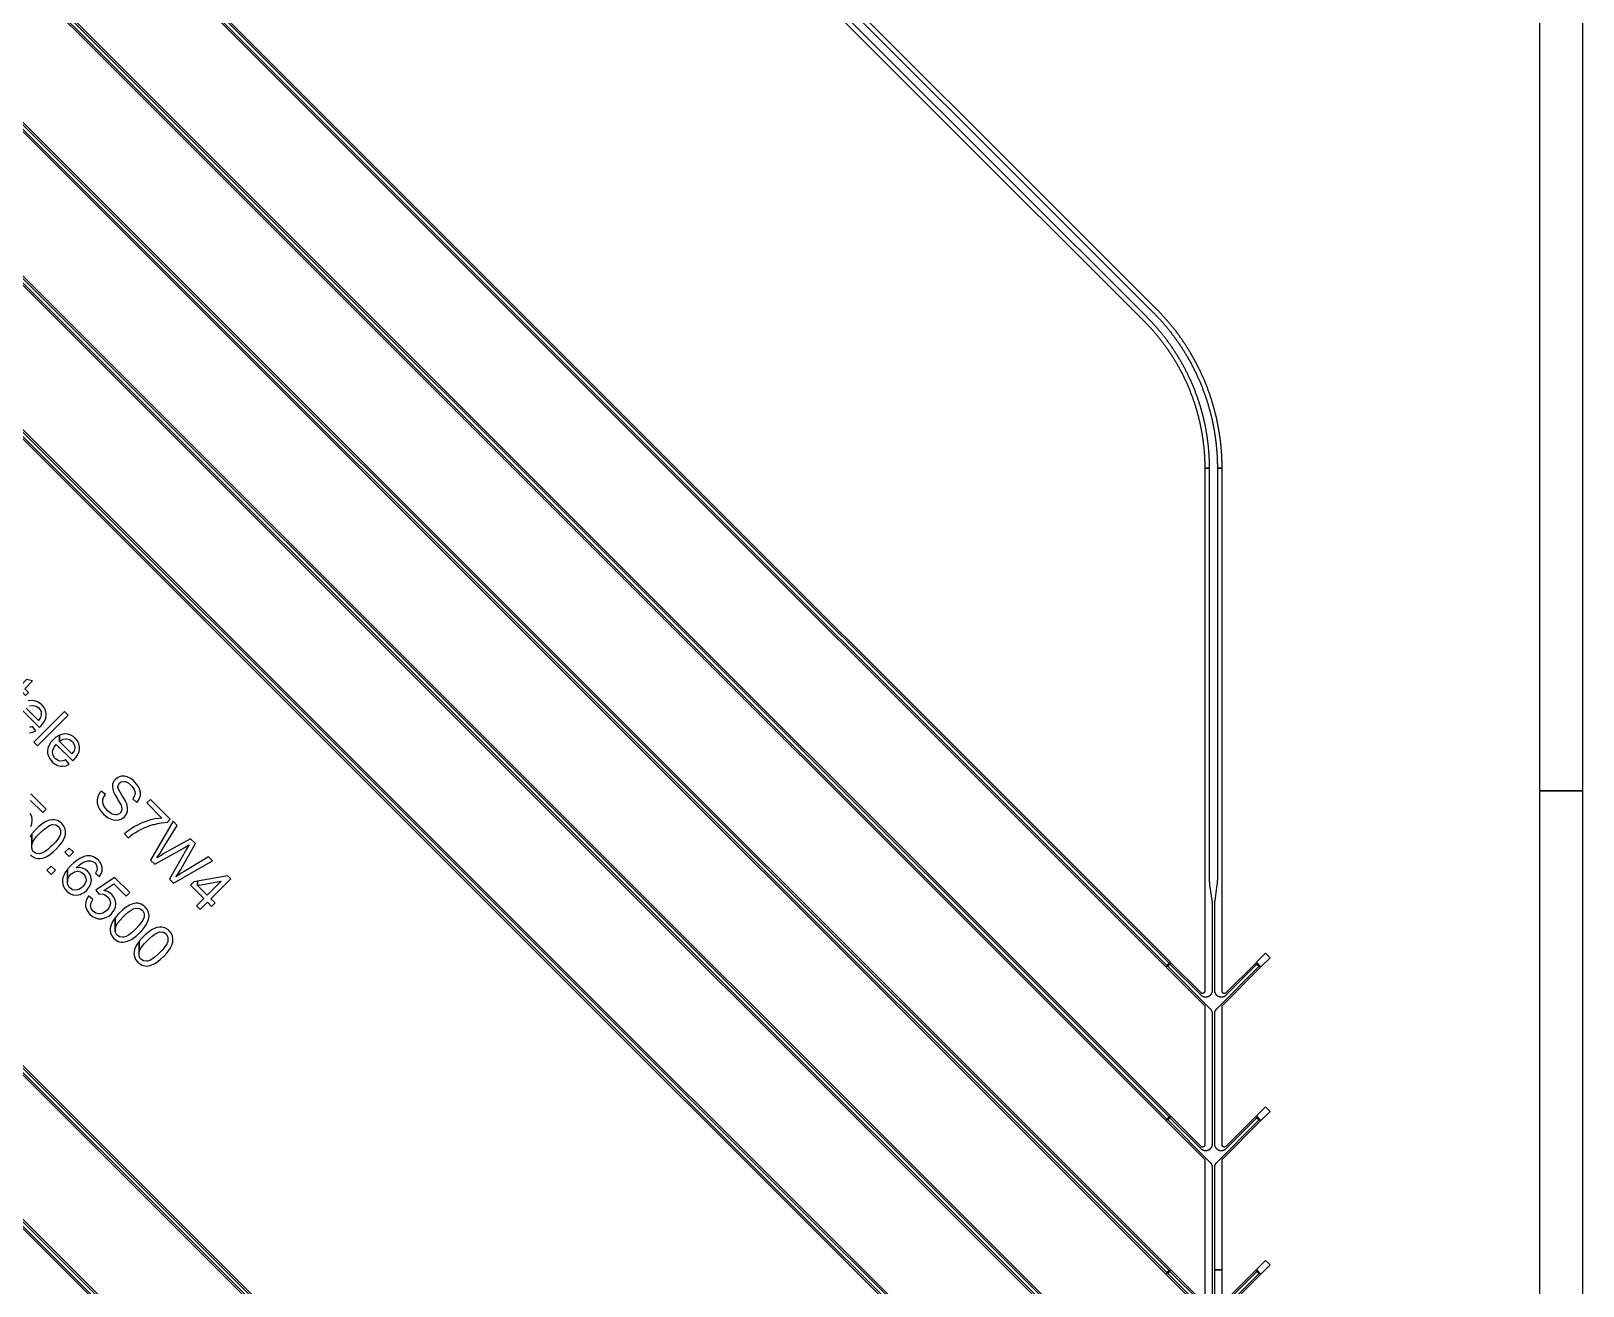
# Model space of a CAD drawing. Extents: x -3500 to 3500, y -3500 to 3500.
# Drawn here: x -70 to 3500, y -1139 to 1749 of the extents above; entities that cross this region are included whole.
import ezdxf

# ---------------------------------------------------------------- set-up
doc = ezdxf.new("R2010")
doc.units = 0

# ---------------------------------------------------------------- blocks, each defined once
blk = doc.blocks.new('DXF_TOP_Kantele_S7W4')
at = {"layer": 'Feedline'}
for points in [[(1532.357, 2039.429), (2489.446, 1082.339), (2490.825, 1080.955), (2492.198, 1079.566), (2493.565, 1078.171), (2494.934, 1076.763), (2496.307, 1075.339), (2497.675, 1073.907), (2499, 1072.511), (2500.315, 1071.111), (2501.649, 1069.683), (2502.976, 1068.249), (2504.296, 1066.81), (2505.612, 1065.366), (2506.921, 1063.915), (2508.231, 1062.452), (2509.521, 1061), (2510.814, 1059.535), (2512.099, 1058.064), (2513.379, 1056.588), (2514.652, 1055.107), (2515.919, 1053.619), (2517.181, 1052.128), (2518.436, 1050.631), (2519.686, 1049.129), (2520.929, 1047.623), (2522.184, 1046.088), (2523.397, 1044.593), (2524.621, 1043.071), (2525.839, 1041.544), (2527.052, 1040.013), (2528.267, 1038.464), (2529.458, 1036.934), (2530.651, 1035.387), (2531.838, 1033.836), (2533.019, 1032.28), (2534.193, 1030.719), (2535.361, 1029.153), (2536.523, 1027.583), (2537.685, 1025.998), (2538.827, 1024.427), (2539.97, 1022.842), (2541.106, 1021.253), (2542.236, 1019.659), (2543.358, 1018.061), (2544.475, 1016.458), (2545.585, 1014.85), (2546.688, 1013.238), (2547.785, 1011.622), (2548.876, 1010.001), (2549.959, 1008.376), (2551.036, 1006.745), (2552.123, 1005.086), (2553.17, 1003.473), (2554.227, 1001.83), (2555.278, 1000.183), (2556.321, 998.532), (2557.385, 996.832), (2558.389, 995.216), (2559.432, 993.519), (2560.429, 991.884), (2561.439, 990.212), (2562.446, 988.528), (2563.438, 986.854), (2564.433, 985.161), (2565.409, 983.482), (2566.385, 981.79), (2567.353, 980.093), (2568.316, 978.393), (2569.271, 976.688), (2570.233, 974.955), (2571.165, 973.258), (2572.094, 971.553), (2573.02, 969.833), (2573.94, 968.109), (2574.853, 966.382), (2575.759, 964.652), (2576.658, 962.918), (2577.551, 961.179), (2578.435, 959.438), (2579.313, 957.692), (2580.183, 955.943), (2581.047, 954.191), (2581.903, 952.436), (2582.752, 950.676), (2583.594, 948.913), (2584.428, 947.147), (2585.256, 945.377), (2586.076, 943.605), (2586.89, 941.829), (2587.709, 940.019), (2588.503, 938.248), (2589.291, 936.468), (2590.071, 934.688), (2590.847, 932.899), (2591.616, 931.103), (2592.379, 929.304), (2593.134, 927.502), (2593.881, 925.698), (2594.621, 923.89), (2595.354, 922.079), (2596.099, 920.217), (2596.798, 918.448), (2597.509, 916.629), (2598.224, 914.774), (2598.917, 912.956), (2599.603, 911.133), (2600.29, 909.286), (2600.954, 907.479), (2601.618, 905.648), (2602.275, 903.812), (2602.926, 901.971), (2603.57, 900.126), (2604.206, 898.279), (2604.847, 896.39), (2605.455, 894.577), (2606.069, 892.723), (2606.676, 890.865), (2607.275, 889.001), (2607.865, 887.144), (2608.448, 885.279), (2609.023, 883.413), (2609.591, 881.543), (2610.152, 879.672), (2610.705, 877.798), (2611.25, 875.922), (2611.791, 874.03), (2612.317, 872.163), (2612.839, 870.281), (2613.354, 868.397), (2613.876, 866.451), (2614.36, 864.622), (2614.851, 862.73), (2615.335, 860.838), (2615.812, 858.943), (2616.28, 857.047), (2616.741, 855.149), (2617.194, 853.248), (2617.639, 851.346), (2618.076, 849.442), (2618.506, 847.537), (2618.928, 845.63), (2619.343, 843.716), (2619.749, 841.809), (2620.147, 839.897), (2620.538, 837.983), (2620.921, 836.068), (2621.296, 834.151), (2621.664, 832.231), (2622.023, 830.311), (2622.379, 828.368), (2622.719, 826.467), (2623.055, 824.542), (2623.387, 822.594), (2623.706, 820.681), (2624.017, 818.761), (2624.326, 816.799), (2624.618, 814.901), (2624.907, 812.969), (2625.189, 811.036), (2625.47, 809.049), (2625.728, 807.166), (2625.986, 805.23), (2626.236, 803.292), (2626.477, 801.353), (2626.711, 799.414), (2626.937, 797.474), (2627.156, 795.532), (2627.366, 793.59), (2627.568, 791.647), (2627.763, 789.703), (2627.949, 787.759), (2628.128, 785.813), (2628.298, 783.867), (2628.461, 781.921), (2628.616, 779.973), (2628.763, 778.024), (2628.902, 776.076), (2629.033, 774.127), (2629.157, 772.16), (2629.271, 770.228), (2629.379, 768.253), (2629.478, 766.326), (2629.57, 764.345), (2629.653, 762.421), (2629.728, 760.471), (2629.796, 758.519), (2629.855, 756.566), (2629.907, 754.613), (2629.951, 752.635), (2629.986, 750.707), (2630.014, 748.754), (2630.034, 746.8), (2630.046, 744.847), (2630.05, 742.893), (2640.95, 742.893), (2640.946, 744.871), (2640.934, 746.848), (2640.914, 748.825), (2640.886, 750.802), (2640.85, 752.78), (2640.807, 754.757), (2640.755, 756.734), (2640.695, 758.709), (2640.627, 760.686), (2640.552, 762.662), (2640.468, 764.638), (2640.377, 766.613), (2640.277, 768.587), (2640.17, 770.562), (2640.054, 772.545), (2639.931, 774.51), (2639.799, 776.483), (2639.66, 778.455), (2639.513, 780.43), (2639.358, 782.398), (2639.195, 784.37), (2639.024, 786.339), (2638.845, 788.308), (2638.658, 790.277), (2638.463, 792.245), (2638.26, 794.212), (2638.05, 796.178), (2637.831, 798.143), (2637.604, 800.107), (2637.37, 802.071), (2637.128, 804.033), (2636.878, 805.995), (2636.619, 807.955), (2636.353, 809.914), (2636.079, 811.873), (2635.799, 813.83), (2635.509, 815.787), (2635.211, 817.741), (2634.906, 819.695), (2634.593, 821.647), (2634.272, 823.598), (2633.943, 825.549), (2633.606, 827.496), (2633.254, 829.483), (2632.894, 831.462), (2632.544, 833.355), (2632.18, 835.277), (2631.804, 837.217), (2631.42, 839.157), (2631.028, 841.096), (2630.629, 843.033), (2630.221, 844.968), (2629.794, 846.954), (2629.377, 848.865), (2628.953, 850.762), (2628.515, 852.691), (2628.065, 854.629), (2627.605, 856.58), (2627.149, 858.484), (2626.683, 860.385), (2626.207, 862.304), (2625.718, 864.234), (2625.23, 866.136), (2624.73, 868.049), (2624.222, 869.96), (2623.704, 871.875), (2623.183, 873.777), (2622.651, 875.681), (2622.113, 877.583), (2621.566, 879.484), (2621.012, 881.382), (2620.441, 883.312), (2619.873, 885.198), (2619.293, 887.1), (2618.72, 888.952), (2618.128, 890.839), (2617.528, 892.724), (2616.921, 894.606), (2616.307, 896.484), (2615.684, 898.361), (2615.054, 900.236), (2614.417, 902.108), (2613.765, 903.997), (2613.119, 905.843), (2612.459, 907.707), (2611.787, 909.58), (2611.116, 911.427), (2610.434, 913.283), (2609.744, 915.136), (2609.046, 916.986), (2608.341, 918.834), (2607.629, 920.679), (2606.909, 922.521), (2606.18, 924.363), (2605.448, 926.195), (2604.706, 928.028), (2603.932, 929.916), (2603.194, 931.699), (2602.435, 933.509), (2601.664, 935.329), (2600.885, 937.147), (2600.099, 938.961), (2599.297, 940.793), (2598.505, 942.581), (2597.697, 944.385), (2596.882, 946.187), (2596.053, 947.999), (2595.23, 949.78), (2594.393, 951.572), (2593.549, 953.36), (2592.698, 955.144), (2591.839, 956.926), (2590.974, 958.704), (2590.101, 960.478), (2589.221, 962.249), (2588.333, 964.016), (2587.439, 965.78), (2586.527, 967.562), (2585.63, 969.296), (2584.715, 971.049), (2583.792, 972.799), (2582.863, 974.543), (2581.903, 976.327), (2580.983, 978.023), (2580.032, 979.757), (2579.074, 981.487), (2578.11, 983.213), (2577.138, 984.935), (2576.161, 986.654), (2575.175, 988.368), (2574.183, 990.079), (2573.179, 991.795), (2572.178, 993.487), (2571.16, 995.195), (2570.132, 996.903), (2569.119, 998.57), (2568.086, 1000.257), (2567.047, 1001.939), (2566, 1003.615), (2564.946, 1005.289), (2563.886, 1006.958), (2562.819, 1008.623), (2561.745, 1010.284), (2560.665, 1011.94), (2559.578, 1013.591), (2558.484, 1015.239), (2557.385, 1016.882), (2556.278, 1018.521), (2555.164, 1020.155), (2554.044, 1021.785), (2552.917, 1023.409), (2551.765, 1025.057), (2550.644, 1026.646), (2549.498, 1028.258), (2548.346, 1029.865), (2547.187, 1031.467), (2546.008, 1033.082), (2544.85, 1034.656), (2543.661, 1036.258), (2542.486, 1037.828), (2541.291, 1039.411), (2540.098, 1040.98), (2538.894, 1042.548), (2537.678, 1044.12), (2536.439, 1045.708), (2535.245, 1047.225), (2534.016, 1048.775), (2532.781, 1050.319), (2531.54, 1051.859), (2530.292, 1053.392), (2529.038, 1054.921), (2527.769, 1056.457), (2526.513, 1057.965), (2525.236, 1059.485), (2523.963, 1060.988), (2522.675, 1062.494), (2521.372, 1064.008), (2520.092, 1065.482), (2518.789, 1066.971), (2517.482, 1068.453), (2516.167, 1069.931), (2514.847, 1071.403), (2513.521, 1072.869), (2512.189, 1074.331), (2510.814, 1075.827), (2509.484, 1077.263), (2508.151, 1078.69), (2506.794, 1080.132), (2505.441, 1081.558), (2504.074, 1082.986), (2502.702, 1084.409), (2501.296, 1085.855), (2499.939, 1087.24), (2498.536, 1088.659), (2497.154, 1090.048), (1540.048, 2047.154)], [(1552.846, 2059.952), (2510.019, 1102.779), (2511.37, 1101.422), (2512.783, 1099.993), (2514.19, 1098.559), (2515.607, 1097.101), (2516.985, 1095.673), (2518.398, 1094.197), (2519.758, 1092.765), (2521.136, 1091.303), (2522.509, 1089.836), (2523.875, 1088.363), (2525.241, 1086.879), (2526.615, 1085.373), (2527.939, 1083.912), (2529.282, 1082.417), (2530.619, 1080.918), (2531.951, 1079.413), (2533.276, 1077.903), (2534.595, 1076.388), (2535.938, 1074.832), (2537.215, 1073.341), (2538.516, 1071.811), (2539.823, 1070.261), (2541.106, 1068.728), (2542.384, 1067.188), (2543.671, 1065.624), (2544.952, 1064.055), (2546.196, 1062.519), (2547.454, 1060.953), (2548.706, 1059.382), (2549.959, 1057.798), (2551.191, 1056.226), (2552.443, 1054.617), (2553.653, 1053.048), (2554.874, 1051.453), (2556.088, 1049.853), (2557.316, 1048.221), (2558.498, 1046.638), (2559.702, 1045.013), (2560.892, 1043.393), (2562.084, 1041.756), (2563.243, 1040.151), (2564.433, 1038.49), (2565.616, 1036.823), (2566.733, 1035.238), (2567.884, 1033.591), (2569.028, 1031.939), (2570.189, 1030.248), (2571.296, 1028.623), (2572.42, 1026.958), (2573.539, 1025.289), (2574.65, 1023.615), (2575.759, 1021.928), (2576.852, 1020.254), (2577.944, 1018.567), (2579.028, 1016.876), (2580.106, 1015.181), (2581.177, 1013.482), (2582.242, 1011.777), (2583.3, 1010.069), (2584.383, 1008.304), (2585.402, 1006.63), (2586.433, 1004.921), (2587.464, 1003.196), (2588.503, 1001.442), (2589.505, 999.734), (2590.515, 997.998), (2591.518, 996.258), (2592.514, 994.513), (2593.505, 992.765), (2594.488, 991.012), (2595.463, 989.256), (2596.432, 987.496), (2597.394, 985.732), (2598.349, 983.965), (2599.314, 982.162), (2600.241, 980.411), (2601.171, 978.639), (2602.098, 976.857), (2603.018, 975.071), (2603.956, 973.233), (2604.847, 971.466), (2605.742, 969.677), (2606.63, 967.885), (2607.512, 966.086), (2608.4, 964.256), (2609.259, 962.468), (2610.146, 960.603), (2610.978, 958.836), (2611.841, 956.983), (2612.668, 955.191), (2613.503, 953.363), (2614.342, 951.504), (2615.15, 949.697), (2615.962, 947.86), (2616.767, 946.02), (2617.59, 944.117), (2618.356, 942.329), (2619.139, 940.479), (2619.93, 938.59), (2620.684, 936.77), (2621.446, 934.911), (2622.208, 933.029), (2622.946, 931.183), (2623.691, 929.303), (2624.427, 927.423), (2625.143, 925.571), (2625.872, 923.664), (2626.57, 921.815), (2627.273, 919.932), (2627.968, 918.047), (2628.672, 916.112), (2629.341, 914.252), (2630.015, 912.357), (2630.673, 910.479), (2631.33, 908.581), (2631.981, 906.68), (2632.623, 904.777), (2633.265, 902.851), (2633.89, 900.953), (2634.507, 899.051), (2635.119, 897.136), (2635.724, 895.222), (2636.322, 893.304), (2636.911, 891.384), (2637.494, 889.46), (2638.068, 887.535), (2638.635, 885.608), (2639.195, 883.678), (2639.746, 881.747), (2640.291, 879.812), (2640.827, 877.876), (2641.356, 875.938), (2641.877, 873.998), (2642.391, 872.056), (2642.897, 870.111), (2643.402, 868.139), (2643.886, 866.217), (2644.369, 864.267), (2644.849, 862.294), (2645.312, 860.361), (2645.771, 858.405), (2646.223, 856.447), (2646.668, 854.488), (2647.104, 852.527), (2647.533, 850.565), (2647.954, 848.599), (2648.367, 846.633), (2648.773, 844.666), (2649.17, 842.697), (2649.56, 840.726), (2649.943, 838.753), (2650.317, 836.779), (2650.684, 834.804), (2651.042, 832.827), (2651.393, 830.849), (2651.737, 828.869), (2652.072, 826.888), (2652.4, 824.906), (2652.719, 822.923), (2653.031, 820.939), (2653.335, 818.952), (2653.632, 816.965), (2653.92, 814.977), (2654.202, 812.988), (2654.474, 810.997), (2654.739, 809.005), (2654.996, 807.013), (2655.245, 805.019), (2655.486, 803.025), (2655.72, 801.03), (2655.945, 799.034), (2656.163, 797.035), (2656.373, 795.038), (2656.574, 793.039), (2656.768, 791.039), (2656.954, 789.039), (2657.133, 787.037), (2657.303, 785.035), (2657.465, 783.033), (2657.62, 781.03), (2657.766, 779.027), (2657.905, 777.022), (2658.035, 775.017), (2658.158, 773.012), (2658.273, 771.006), (2658.38, 769), (2658.479, 766.993), (2658.57, 764.986), (2658.654, 762.979), (2658.729, 760.971), (2658.796, 758.964), (2658.856, 756.955), (2658.907, 754.946), (2658.951, 752.938), (2658.987, 750.929), (2659.014, 748.921), (2659.034, 746.911), (2659.046, 744.902), (2659.05, 742.893), (2669.95, 742.893), (2669.946, 744.925), (2669.934, 746.957), (2669.914, 748.988), (2669.886, 751.019), (2669.851, 753.051), (2669.806, 755.121), (2669.754, 757.148), (2669.696, 759.145), (2669.628, 761.174), (2669.553, 763.205), (2669.47, 765.235), (2669.378, 767.265), (2669.279, 769.294), (2669.172, 771.322), (2669.057, 773.351), (2668.934, 775.379), (2668.803, 777.407), (2668.664, 779.434), (2668.518, 781.459), (2668.363, 783.485), (2668.2, 785.511), (2668.03, 787.535), (2667.851, 789.559), (2667.665, 791.582), (2667.471, 793.604), (2667.269, 795.626), (2667.059, 797.647), (2666.841, 799.667), (2666.615, 801.686), (2666.381, 803.704), (2666.14, 805.721), (2665.89, 807.738), (2665.633, 809.753), (2665.368, 811.767), (2665.095, 813.78), (2664.814, 815.793), (2664.526, 817.804), (2664.229, 819.814), (2663.925, 821.823), (2663.612, 823.83), (2663.292, 825.836), (2662.964, 827.841), (2662.628, 829.845), (2662.283, 831.857), (2661.93, 833.864), (2661.568, 835.88), (2661.199, 837.882), (2660.832, 839.843), (2660.449, 841.839), (2660.058, 843.832), (2659.66, 845.824), (2659.254, 847.815), (2658.84, 849.805), (2658.412, 851.821), (2657.989, 853.777), (2657.552, 855.761), (2657.107, 857.744), (2656.654, 859.725), (2656.193, 861.704), (2655.72, 863.704), (2655.245, 865.675), (2654.766, 867.629), (2654.266, 869.637), (2653.777, 871.57), (2653.264, 873.558), (2652.755, 875.502), (2652.233, 877.466), (2651.704, 879.428), (2651.166, 881.387), (2650.621, 883.345), (2650.069, 885.299), (2649.508, 887.252), (2648.94, 889.203), (2648.365, 891.152), (2647.782, 893.098), (2647.183, 895.067), (2646.592, 896.983), (2645.984, 898.932), (2645.373, 900.859), (2644.747, 902.809), (2644.123, 904.726), (2643.488, 906.655), (2642.844, 908.582), (2642.193, 910.507), (2641.534, 912.429), (2640.868, 914.348), (2640.194, 916.264), (2639.513, 918.179), (2638.824, 920.09), (2638.128, 921.999), (2637.425, 923.905), (2636.713, 925.808), (2635.995, 927.708), (2635.269, 929.606), (2634.536, 931.501), (2633.792, 933.4), (2633.048, 935.282), (2632.292, 937.167), (2631.527, 939.053), (2630.759, 940.931), (2629.982, 942.808), (2629.197, 944.682), (2628.405, 946.553), (2627.605, 948.42), (2626.798, 950.285), (2625.976, 952.164), (2625.163, 954.005), (2624.309, 955.915), (2623.478, 957.757), (2622.651, 959.57), (2621.806, 961.405), (2620.948, 963.247), (2620.081, 965.092), (2619.212, 966.921), (2618.317, 968.785), (2617.447, 970.581), (2616.553, 972.406), (2615.653, 974.227), (2614.745, 976.045), (2613.819, 977.883), (2612.909, 979.669), (2611.981, 981.476), (2611.045, 983.28), (2610.089, 985.104), (2609.152, 986.876), (2608.195, 988.667), (2607.215, 990.486), (2606.261, 992.241), (2605.283, 994.022), (2604.298, 995.799), (2603.306, 997.573), (2602.307, 999.341), (2601.303, 1001.107), (2600.241, 1002.952), (2599.271, 1004.626), (2598.245, 1006.38), (2597.212, 1008.129), (2596.172, 1009.874), (2595.125, 1011.615), (2594.071, 1013.353), (2593.011, 1015.086), (2591.929, 1016.84), (2590.844, 1018.582), (2589.787, 1020.266), (2588.703, 1021.976), (2587.609, 1023.689), (2586.509, 1025.397), (2585.387, 1027.123), (2584.266, 1028.832), (2583.155, 1030.511), (2582.04, 1032.184), (2580.907, 1033.87), (2579.767, 1035.552), (2578.62, 1037.229), (2577.466, 1038.902), (2576.306, 1040.569), (2575.14, 1042.233), (2573.967, 1043.892), (2572.787, 1045.546), (2571.569, 1047.24), (2570.401, 1048.852), (2569.211, 1050.482), (2568.006, 1052.117), (2566.794, 1053.748), (2565.576, 1055.374), (2564.332, 1057.022), (2563.121, 1058.613), (2561.884, 1060.225), (2560.641, 1061.831), (2559.393, 1063.433), (2558.137, 1065.03), (2556.875, 1066.623), (2555.607, 1068.21), (2554.333, 1069.793), (2553.052, 1071.369), (2551.765, 1072.942), (2550.472, 1074.51), (2549.174, 1076.072), (2547.869, 1077.629), (2546.558, 1079.182), (2545.241, 1080.729), (2543.918, 1082.27), (2542.589, 1083.806), (2541.253, 1085.338), (2539.912, 1086.864), (2538.566, 1088.385), (2537.213, 1089.901), (2535.833, 1091.435), (2534.489, 1092.916), (2533.118, 1094.416), (2531.742, 1095.91), (2530.359, 1097.399), (2528.954, 1098.901), (2527.578, 1100.361), (2526.178, 1101.834), (2524.773, 1103.3), (2523.358, 1104.765), (2521.944, 1106.218), (2520.522, 1107.669), (2519.093, 1109.114), (2517.661, 1110.554), (1560.554, 2067.661)], [(2621.429, -1171.787), (2552.066, -1102.423), (2541.53, -1112.959), (2628.572, -1200)], [(2643.278, -1209.192), (2544.924, -1110.838), (2549.944, -1105.817), (2620.721, -1176.594)], [(2647.95, -1165.316), (2647.95, -866.917), (2647.946, -866.569), (2647.935, -866.22), (2647.916, -865.868), (2647.889, -865.527), (2647.855, -865.18), (2647.813, -864.836), (2647.765, -864.491), (2647.708, -864.148), (2647.644, -863.806), (2647.572, -863.465), (2647.492, -863.126), (2647.406, -862.787), (2647.312, -862.452), (2647.21, -862.118), (2647.104, -861.79), (2646.984, -861.453), (2646.865, -861.136), (2646.736, -860.813), (2646.599, -860.493), (2646.456, -860.176), (2646.305, -859.862), (2646.148, -859.552), (2645.984, -859.245), (2645.813, -858.942), (2645.636, -858.643), (2645.452, -858.347), (2645.262, -858.056), (2645.065, -857.769), (2644.863, -857.486), (2644.654, -857.207), (2644.439, -856.933), (2644.219, -856.664), (2643.991, -856.4), (2643.759, -856.142), (2643.522, -855.888), (2643.278, -855.638), (2544.924, -757.284), (2549.944, -752.263), (2620.721, -823.04), (2620.976, -823.289), (2621.234, -823.531), (2621.498, -823.767), (2621.768, -823.998), (2622.043, -824.222), (2622.326, -824.444), (2622.606, -824.653), (2622.899, -824.861), (2623.188, -825.057), (2623.486, -825.25), (2623.788, -825.436), (2624.099, -825.617), (2624.403, -825.787), (2624.717, -825.953), (2625.034, -826.111), (2625.355, -826.263), (2625.684, -826.408), (2626.006, -826.544), (2626.336, -826.673), (2626.669, -826.795), (2627.005, -826.91), (2627.342, -827.017), (2627.682, -827.117), (2628.025, -827.21), (2628.375, -827.295), (2628.714, -827.371), (2629.062, -827.44), (2629.411, -827.502), (2629.762, -827.554), (2630.114, -827.6), (2630.466, -827.638), (2630.82, -827.669), (2631.174, -827.691), (2631.529, -827.706), (2631.881, -827.712), (2632.236, -827.711), (2632.595, -827.702), (2632.945, -827.685), (2633.299, -827.66), (2633.652, -827.627), (2634.004, -827.586), (2634.355, -827.538), (2634.705, -827.482), (2635.053, -827.418), (2635.401, -827.346), (2635.746, -827.266), (2636.09, -827.18), (2636.432, -827.085), (2636.771, -826.982), (2637.108, -826.873), (2637.443, -826.755), (2637.775, -826.63), (2638.104, -826.499), (2638.43, -826.359), (2638.753, -826.213), (2639.072, -826.059), (2639.388, -825.899), (2639.701, -825.73), (2640.009, -825.556), (2640.314, -825.374), (2640.614, -825.187), (2640.915, -824.988), (2641.202, -824.79), (2641.494, -824.579), (2641.772, -824.368), (2642.049, -824.148), (2642.323, -823.922), (2642.591, -823.69), (2642.853, -823.451), (2643.11, -823.207), (2643.361, -822.957), (2643.608, -822.702), (2643.848, -822.442), (2644.082, -822.175), (2644.31, -821.904), (2644.533, -821.628), (2644.749, -821.347), (2644.959, -821.061), (2645.163, -820.771), (2645.359, -820.476), (2645.55, -820.177), (2645.734, -819.874), (2645.91, -819.567), (2646.081, -819.256), (2646.243, -818.94), (2646.4, -818.622), (2646.548, -818.301), (2646.69, -817.976), (2646.825, -817.648), (2646.952, -817.317), (2647.072, -816.983), (2647.183, -816.647), (2647.289, -816.308), (2647.386, -815.967), (2647.475, -815.624), (2647.557, -815.279), (2647.632, -814.932), (2647.699, -814.584), (2647.758, -814.234), (2647.808, -813.883), (2647.851, -813.531), (2647.887, -813.179), (2647.914, -812.826), (2647.934, -812.472), (2647.946, -812.117), (2647.95, -811.763), (2647.95, -513.364), (2647.946, -513.016), (2647.935, -512.667), (2647.916, -512.314), (2647.889, -511.973), (2647.855, -511.627), (2647.813, -511.282), (2647.765, -510.938), (2647.708, -510.594), (2647.644, -510.252), (2647.572, -509.912), (2647.492, -509.573), (2647.406, -509.233), (2647.312, -508.898), (2647.21, -508.564), (2647.101, -508.231), (2646.984, -507.899), (2646.865, -507.583), (2646.736, -507.26), (2646.599, -506.94), (2646.456, -506.623), (2646.305, -506.309), (2646.148, -505.999), (2645.984, -505.692), (2645.813, -505.389), (2645.636, -505.089), (2645.452, -504.794), (2645.262, -504.502), (2645.065, -504.215), (2644.863, -503.933), (2644.654, -503.653), (2644.439, -503.38), (2644.219, -503.111), (2643.991, -502.847), (2643.759, -502.588), (2643.522, -502.334), (2643.278, -502.085), (2544.924, -403.731), (2549.944, -398.71), (2620.721, -469.487), (2620.976, -469.736), (2621.234, -469.978), (2621.498, -470.214), (2621.768, -470.445), (2622.043, -470.669), (2622.326, -470.891), (2622.606, -471.1), (2622.899, -471.308), (2623.188, -471.504), (2623.486, -471.697), (2623.788, -471.882), (2624.099, -472.064), (2624.403, -472.234), (2624.717, -472.4), (2625.034, -472.558), (2625.355, -472.709), (2625.684, -472.855), (2626.006, -472.99), (2626.336, -473.119), (2626.669, -473.242), (2627.005, -473.357), (2627.342, -473.464), (2627.682, -473.564), (2628.025, -473.656), (2628.368, -473.74), (2628.714, -473.817), (2629.062, -473.887), (2629.411, -473.948), (2629.762, -474.001), (2630.114, -474.047), (2630.466, -474.085), (2630.82, -474.115), (2631.174, -474.138), (2631.529, -474.152), (2631.881, -474.159), (2632.229, -474.158), (2632.236, -474.158), (2632.595, -474.148), (2632.945, -474.131), (2633.306, -474.106), (2633.652, -474.073), (2634.004, -474.033), (2634.355, -473.985), (2634.705, -473.929), (2635.053, -473.864), (2635.401, -473.792), (2635.746, -473.713), (2636.09, -473.626), (2636.432, -473.531), (2636.771, -473.429), (2637.108, -473.319), (2637.443, -473.202), (2637.775, -473.077), (2638.104, -472.945), (2638.43, -472.806), (2638.753, -472.66), (2639.072, -472.505), (2639.388, -472.345), (2639.701, -472.177), (2640.009, -472.003), (2640.314, -471.821), (2640.614, -471.633), (2640.915, -471.435), (2641.202, -471.237), (2641.494, -471.025), (2641.772, -470.815), (2642.049, -470.595), (2642.323, -470.369), (2642.591, -470.136), (2642.853, -469.897), (2643.11, -469.653), (2643.361, -469.404), (2643.608, -469.149), (2643.848, -468.888), (2644.082, -468.621), (2644.31, -468.35), (2644.533, -468.074), (2644.749, -467.794), (2644.959, -467.508), (2645.163, -467.218), (2645.359, -466.923), (2645.55, -466.624), (2645.734, -466.321), (2645.91, -466.014), (2646.081, -465.702), (2646.243, -465.387), (2646.4, -465.068), (2646.548, -464.748), (2646.69, -464.423), (2646.825, -464.094), (2646.952, -463.763), (2647.072, -463.43), (2647.183, -463.093), (2647.289, -462.755), (2647.386, -462.414), (2647.475, -462.071), (2647.557, -461.726), (2647.632, -461.379), (2647.699, -461.031), (2647.758, -460.681), (2647.808, -460.33), (2647.851, -459.978), (2647.887, -459.626), (2647.914, -459.272), (2647.934, -458.918), (2647.946, -458.564), (2647.95, -458.209), (2647.95, -265.976), (2647.946, -265.106), (2647.935, -264.238), (2647.916, -263.357), (2647.89, -262.501), (2647.855, -261.617), (2647.813, -260.753), (2647.765, -259.889), (2647.708, -259.025), (2647.644, -258.162), (2647.572, -257.297), (2647.492, -256.424), (2647.406, -255.567), (2647.312, -254.704), (2647.21, -253.841), (2647.101, -252.978), (2646.984, -252.118), (2641.916, -215.915), (2641.799, -215.053), (2641.69, -214.191), (2641.588, -213.327), (2641.494, -212.462), (2641.407, -211.597), (2641.328, -210.73), (2641.256, -209.864), (2641.192, -208.996), (2641.135, -208.128), (2641.086, -207.26), (2641.044, -206.391), (2641.01, -205.522), (2640.984, -204.652), (2640.965, -203.783), (2640.954, -202.913), (2640.95, -202.044), (2640.95, 742.893), (2630.05, 742.893), (2630.05, -461.11), (2630.046, -461.31), (2630.034, -461.512), (2630.014, -461.712), (2629.985, -461.914), (2629.95, -462.111), (2629.906, -462.307), (2629.854, -462.502), (2629.794, -462.695), (2629.727, -462.887), (2629.652, -463.075), (2629.568, -463.261), (2629.481, -463.437), (2629.384, -463.615), (2629.281, -463.788), (2629.17, -463.956), (2629.054, -464.121), (2628.927, -464.283), (2628.801, -464.434), (2628.664, -464.583), (2628.523, -464.727), (2628.375, -464.864), (2628.223, -464.997), (2628.065, -465.122), (2627.903, -465.241), (2627.735, -465.354), (2627.562, -465.461), (2627.388, -465.558), (2627.209, -465.65), (2627.025, -465.735), (2626.839, -465.812), (2626.649, -465.881), (2626.457, -465.944), (2626.264, -465.998), (2626.068, -466.045), (2625.87, -466.083), (2625.669, -466.115), (2625.47, -466.137), (2625.266, -466.152), (2625.067, -466.158), (2624.866, -466.157), (2624.664, -466.148), (2624.464, -466.13), (2624.26, -466.104), (2624.06, -466.07), (2623.867, -466.03), (2623.671, -465.981), (2623.478, -465.924), (2623.287, -465.859), (2623.098, -465.787), (2622.913, -465.708), (2622.731, -465.621), (2622.552, -465.526), (2622.375, -465.422), (2622.208, -465.317), (2622.042, -465.202), (2621.881, -465.081), (2621.726, -464.953), (2621.574, -464.82), (2621.429, -464.68), (2552.066, -395.317), (2541.53, -405.852), (2628.572, -492.894), (2628.71, -493.037), (2628.84, -493.185), (2628.966, -493.338), (2629.086, -493.496), (2629.199, -493.658), (2629.306, -493.826), (2629.406, -493.997), (2629.5, -494.171), (2629.586, -494.35), (2629.665, -494.532), (2629.738, -494.717), (2629.803, -494.904), (2629.86, -495.093), (2629.911, -495.285), (2629.953, -495.479), (2629.987, -495.674), (2630.015, -495.87), (2630.035, -496.068), (2630.046, -496.267), (2630.05, -496.463), (2630.05, -814.662), (2630.046, -814.864), (2630.034, -815.065), (2630.014, -815.266), (2629.985, -815.467), (2629.95, -815.664), (2629.906, -815.861), (2629.854, -816.056), (2629.794, -816.249), (2629.727, -816.441), (2629.652, -816.628), (2629.568, -816.815), (2629.481, -816.991), (2629.384, -817.168), (2629.281, -817.341), (2629.17, -817.509), (2629.054, -817.674), (2628.93, -817.833), (2628.801, -817.988), (2628.664, -818.136), (2628.523, -818.28), (2628.375, -818.418), (2628.223, -818.55), (2628.065, -818.676), (2627.903, -818.795), (2627.735, -818.907), (2627.562, -819.014), (2627.388, -819.112), (2627.209, -819.204), (2627.025, -819.288), (2626.839, -819.366), (2626.649, -819.435), (2626.457, -819.497), (2626.264, -819.551), (2626.068, -819.598), (2625.87, -819.636), (2625.669, -819.668), (2625.47, -819.69), (2625.266, -819.705), (2625.067, -819.712), (2624.866, -819.71), (2624.664, -819.701), (2624.464, -819.684), (2624.26, -819.658), (2624.06, -819.624), (2623.867, -819.584), (2623.671, -819.534), (2623.478, -819.478), (2623.287, -819.413), (2623.098, -819.34), (2622.913, -819.261), (2622.731, -819.174), (2622.552, -819.079), (2622.379, -818.979), (2622.208, -818.871), (2622.042, -818.755), (2621.881, -818.634), (2621.726, -818.507), (2621.574, -818.373), (2621.429, -818.234), (2552.066, -748.87), (2541.53, -759.406), (2628.572, -846.447), (2628.71, -846.59), (2628.84, -846.738), (2628.966, -846.891), (2629.086, -847.05), (2629.199, -847.212), (2629.306, -847.379), (2629.406, -847.55), (2629.5, -847.725), (2629.586, -847.903), (2629.665, -848.085), (2629.738, -848.27), (2629.803, -848.457), (2629.86, -848.646), (2629.911, -848.838), (2629.953, -849.032), (2629.987, -849.227), (2630.015, -849.424), (2630.035, -849.621), (2630.046, -849.82), (2630.05, -850.016), (2630.05, -1168.217)], [(-73.77, 133.511), (-66.334, 134.884), (-59.065, 138.064), (-66.909, 148.068), (-73.184, 145.901)], [(-89.006, 184.062), (-50.85, 145.906), (-48.481, 148.162), (-43.099, 154.23), (-38.979, 160.869), (-36.348, 167.504), (-35.318, 174.255), (-35.432, 178.028), (-36.92, 185.235), (-40.123, 191.87), (-45.043, 198.049), (-48.704, 201.252), (-55.111, 205.257), (-61.975, 207.545), (-69.415, 208.117), (-69.523, 208.117), (-76.389, 207.087)], [(-73.325, 195.726), (-66.094, 196.874), (-65.626, 196.874), (-58.393, 195.267), (-52.077, 190.904), (-50.465, 189.06), (-47.021, 182.515), (-46.331, 175.049), (-48.055, 169.189), (-52.785, 162.036), (-52.799, 162.035), (-81.4, 190.636)], [(-70.833, -82.154), (-68.201, -75.405), (-67.286, -68.081), (-67.286, -66.255), (-68.544, -58.818), (-71.633, -52.069)], [(-71.354, -21.845), (-43.174, -50.024), (-34.995, -41.845), (-70.106, -6.735)], [(-71.324, -147.109), (-67.893, -150.198), (-61.373, -154.086), (-54.281, -155.802), (-49.938, -155.917), (-42.615, -154.658), (-34.945, -151.568), (-31.054, -149.507), (-25.1, -145.385), (-18.915, -140.345), (-12.386, -134.161), (-11.929, -133.703), (-5.742, -127.172), (-0.819, -121.219), (2.844, -115.839), (3.186, -115.154), (6.736, -107.939), (8.911, -100.958), (9.597, -94.782), (8.454, -87.234), (5.709, -81.287), (0.674, -74.993), (-2.643, -72.02), (-9.163, -68.131), (-16.14, -66.415), (-20.598, -66.301), (-27.922, -67.559), (-35.591, -70.535), (-39.596, -72.71), (-45.55, -76.832), (-51.735, -81.873), (-58.379, -88.058), (-62.158, -92.065), (-68.113, -98.937), (-68.546, -99.55), (-68.546, -124.223), (-68.2, -122.494), (-65.905, -117.215), (-62.12, -111.252), (-56.618, -104.487), (-49.512, -96.923), (-45.614, -93.14), (-38.507, -86.951), (-32.087, -82.365), (-26.351, -79.152), (-21.185, -77.545), (-20.144, -77.43), (-12.679, -78.004), (-6.475, -82.025), (-5.091, -83.64), (-2.104, -90.072), (-1.99, -97.995), (-2.451, -99.724), (-4.631, -104.887), (-8.53, -110.966), (-14.033, -117.73), (-21.14, -125.295), (-24.12, -128.046), (-31.34, -134.578), (-37.761, -139.509), (-43.498, -142.721), (-48.433, -144.329), (-50.735, -144.673), (-58.315, -143.869), (-64.288, -140.079), (-65.673, -138.579), (-68.546, -132.145), (-68.546, -99.55), (-72.808, -105.579)], [(2671.428, -1200), (2758.47, -1112.959), (2747.934, -1102.423), (2678.57, -1171.788)], [(2669.95, -1168.217), (2669.95, -1102.423), (2652.05, -1102.423), (2652.05, -1165.316)], [(2679.279, -1176.594), (2750.056, -1105.817), (2755.076, -1110.838), (2656.722, -1209.192)]]:
    blk.add_lwpolyline(points, dxfattribs=at)
for points in [[(-1879.301, 2600.766), (2540.752, -1819.288), (2551.288, -1808.752), (-1868.766, 2611.301), (-1871.523, 2608.544), (2547.894, -1810.873), (2542.873, -1815.894), (-1876.544, 2603.523)], [(-1525.748, 2600.766), (2540.752, -1465.734), (2551.288, -1455.199), (-1515.212, 2611.301), (-1517.97, 2608.544), (2547.894, -1457.32), (2542.873, -1462.341), (-1522.991, 2603.523)], [(-1172.195, 2600.766), (2540.752, -1112.181), (2551.288, -1101.645), (-1161.659, 2611.301), (-1164.417, 2608.544), (2547.894, -1103.767), (2542.873, -1108.787), (-1169.437, 2603.523)], [(-818.641, 2600.766), (2540.752, -758.627), (2551.288, -748.092), (-808.106, 2611.301), (-810.863, 2608.544), (2547.894, -750.213), (2542.873, -755.234), (-815.884, 2603.523)], [(-465.088, 2600.766), (2540.752, -405.074), (2551.288, -394.538), (-454.552, 2611.301), (-457.31, 2608.544), (2547.894, -396.66), (2542.873, -401.681), (-462.33, 2603.523)], [(-2788.078, 2045.543), (1808.752, -2551.288), (1819.288, -2540.752), (-2777.543, 2056.078), (-2780.3, 2053.321), (1815.894, -2542.873), (1810.873, -2547.894), (-2785.321, 2048.3)], [(-2788.078, 1691.989), (1455.199, -2551.288), (1465.734, -2540.752), (-2777.543, 1702.525), (-2780.3, 1699.767), (1462.341, -2542.873), (1457.32, -2547.894), (-2785.321, 1694.747)], [(2652.05, -1102.423), (2669.95, -1102.423), (2669.95, -850.016), (2669.954, -849.819), (2669.965, -849.621), (2669.985, -849.424), (2670.013, -849.227), (2670.047, -849.032), (2670.089, -848.838), (2670.14, -848.646), (2670.197, -848.457), (2670.262, -848.27), (2670.335, -848.085), (2670.414, -847.903), (2670.501, -847.725), (2670.594, -847.55), (2670.694, -847.379), (2670.801, -847.212), (2670.915, -847.05), (2671.034, -846.891), (2671.16, -846.737), (2671.291, -846.589), (2671.428, -846.447), (2758.47, -759.406), (2747.934, -748.87), (2678.57, -818.235), (2678.426, -818.373), (2678.274, -818.507), (2678.119, -818.634), (2677.957, -818.756), (2677.792, -818.871), (2677.621, -818.979), (2677.447, -819.08), (2677.268, -819.174), (2677.087, -819.261), (2676.902, -819.34), (2676.713, -819.413), (2676.522, -819.478), (2676.329, -819.534), (2676.133, -819.584), (2675.935, -819.625), (2675.737, -819.658), (2675.536, -819.684), (2675.333, -819.701), (2675.133, -819.71), (2674.932, -819.712), (2674.731, -819.705), (2674.53, -819.69), (2674.329, -819.668), (2674.13, -819.636), (2673.932, -819.598), (2673.736, -819.551), (2673.542, -819.497), (2673.351, -819.435), (2673.161, -819.366), (2672.975, -819.288), (2672.791, -819.204), (2672.612, -819.112), (2672.437, -819.013), (2672.265, -818.907), (2672.097, -818.795), (2671.935, -818.676), (2671.777, -818.549), (2671.625, -818.418), (2671.477, -818.28), (2671.336, -818.136), (2671.198, -817.986), (2671.07, -817.833), (2670.946, -817.674), (2670.83, -817.509), (2670.719, -817.341), (2670.616, -817.168), (2670.519, -816.991), (2670.43, -816.81), (2670.347, -816.626), (2670.272, -816.439), (2670.206, -816.249), (2670.146, -816.056), (2670.094, -815.861), (2670.05, -815.664), (2670.015, -815.465), (2669.986, -815.266), (2669.966, -815.065), (2669.954, -814.864), (2669.95, -814.662), (2669.95, -496.463), (2669.954, -496.266), (2669.965, -496.068), (2669.985, -495.87), (2670.013, -495.674), (2670.047, -495.479), (2670.089, -495.285), (2670.14, -495.093), (2670.197, -494.904), (2670.262, -494.717), (2670.335, -494.532), (2670.414, -494.35), (2670.501, -494.171), (2670.594, -493.997), (2670.694, -493.826), (2670.801, -493.658), (2670.915, -493.496), (2671.034, -493.338), (2671.16, -493.184), (2671.291, -493.036), (2671.428, -492.894), (2758.47, -405.852), (2747.934, -395.317), (2678.57, -464.681), (2678.426, -464.82), (2678.274, -464.953), (2678.119, -465.081), (2677.957, -465.203), (2677.792, -465.317), (2677.621, -465.425), (2677.447, -465.527), (2677.268, -465.621), (2677.087, -465.708), (2676.902, -465.787), (2676.713, -465.859), (2676.522, -465.924), (2676.329, -465.981), (2676.133, -466.03), (2675.935, -466.071), (2675.737, -466.104), (2675.536, -466.13), (2675.333, -466.148), (2675.133, -466.157), (2674.932, -466.158), (2674.731, -466.152), (2674.53, -466.137), (2674.329, -466.115), (2674.13, -466.083), (2673.932, -466.045), (2673.736, -465.998), (2673.542, -465.944), (2673.351, -465.881), (2673.161, -465.812), (2672.975, -465.735), (2672.791, -465.65), (2672.612, -465.558), (2672.437, -465.46), (2672.265, -465.354), (2672.097, -465.241), (2671.935, -465.122), (2671.777, -464.996), (2671.625, -464.864), (2671.477, -464.727), (2671.336, -464.583), (2671.198, -464.432), (2671.07, -464.279), (2670.946, -464.121), (2670.83, -463.956), (2670.719, -463.788), (2670.616, -463.615), (2670.519, -463.437), (2670.43, -463.256), (2670.347, -463.073), (2670.272, -462.885), (2670.206, -462.695), (2670.146, -462.502), (2670.094, -462.307), (2670.05, -462.111), (2670.015, -461.912), (2669.986, -461.712), (2669.966, -461.512), (2669.954, -461.31), (2669.95, -461.11), (2669.95, 742.893), (2659.05, 742.893), (2659.05, -202.044), (2659.046, -202.913), (2659.035, -203.783), (2659.016, -204.652), (2658.99, -205.522), (2658.956, -206.391), (2658.914, -207.26), (2658.865, -208.128), (2658.808, -208.996), (2658.744, -209.864), (2658.672, -210.73), (2658.593, -211.597), (2658.506, -212.462), (2658.412, -213.327), (2658.31, -214.191), (2658.201, -215.054), (2658.084, -215.915), (2653.008, -252.171), (2652.899, -252.979), (2652.788, -253.857), (2652.686, -254.719), (2652.592, -255.581), (2652.506, -256.445), (2652.427, -257.309), (2652.355, -258.175), (2652.291, -259.04), (2652.234, -259.906), (2652.186, -260.772), (2652.144, -261.632), (2652.11, -262.501), (2652.084, -263.373), (2652.065, -264.241), (2652.054, -265.108), (2652.05, -265.976), (2652.05, -458.209), (2652.054, -458.564), (2652.066, -458.918), (2652.086, -459.272), (2652.113, -459.626), (2652.149, -459.978), (2652.192, -460.33), (2652.242, -460.681), (2652.301, -461.031), (2652.368, -461.379), (2652.443, -461.726), (2652.525, -462.071), (2652.614, -462.414), (2652.711, -462.755), (2652.817, -463.093), (2652.928, -463.43), (2653.048, -463.763), (2653.175, -464.094), (2653.31, -464.423), (2653.452, -464.748), (2653.6, -465.068), (2653.757, -465.388), (2653.92, -465.704), (2654.09, -466.014), (2654.266, -466.321), (2654.45, -466.624), (2654.641, -466.923), (2654.837, -467.218), (2655.041, -467.508), (2655.251, -467.794), (2655.472, -468.079), (2655.69, -468.35), (2655.918, -468.621), (2656.152, -468.888), (2656.392, -469.149), (2656.639, -469.404), (2656.89, -469.653), (2657.147, -469.897), (2657.409, -470.136), (2657.677, -470.369), (2657.951, -470.595), (2658.228, -470.815), (2658.511, -471.029), (2658.798, -471.237), (2659.09, -471.439), (2659.386, -471.633), (2659.686, -471.821), (2659.995, -472.005), (2660.299, -472.177), (2660.612, -472.345), (2660.928, -472.505), (2661.247, -472.66), (2661.574, -472.808), (2661.896, -472.945), (2662.225, -473.077), (2662.557, -473.202), (2662.892, -473.319), (2663.229, -473.429), (2663.57, -473.531), (2663.91, -473.626), (2664.254, -473.713), (2664.599, -473.792), (2664.947, -473.864), (2665.296, -473.929), (2665.645, -473.985), (2665.996, -474.033), (2666.348, -474.073), (2666.701, -474.106), (2667.059, -474.131), (2667.409, -474.148), (2667.764, -474.158), (2668.119, -474.159), (2668.473, -474.152), (2668.826, -474.138), (2669.18, -474.115), (2669.534, -474.085), (2669.901, -474.045), (2670.238, -474.001), (2670.594, -473.947), (2670.938, -473.887), (2671.291, -473.816), (2671.632, -473.74), (2671.976, -473.656), (2672.319, -473.564), (2672.658, -473.464), (2672.996, -473.356), (2673.331, -473.242), (2673.664, -473.119), (2673.994, -472.99), (2674.329, -472.849), (2674.645, -472.709), (2674.966, -472.558), (2675.283, -472.399), (2675.597, -472.234), (2675.906, -472.062), (2676.212, -471.882), (2676.522, -471.692), (2676.812, -471.504), (2677.105, -471.305), (2677.395, -471.1), (2677.679, -470.887), (2677.958, -470.669), (2678.232, -470.445), (2678.503, -470.213), (2678.766, -469.978), (2679.024, -469.736), (2679.279, -469.487), (2750.056, -398.71), (2755.076, -403.731), (2656.722, -502.085), (2656.478, -502.334), (2656.241, -502.588), (2656.009, -502.847), (2655.781, -503.111), (2655.561, -503.38), (2655.346, -503.653), (2655.137, -503.933), (2654.935, -504.215), (2654.738, -504.502), (2654.548, -504.794), (2654.364, -505.089), (2654.182, -505.398), (2654.016, -505.692), (2653.852, -505.999), (2653.695, -506.309), (2653.544, -506.623), (2653.401, -506.94), (2653.264, -507.26), (2653.135, -507.583), (2653.012, -507.908), (2652.896, -508.237), (2652.788, -508.57), (2652.686, -508.904), (2652.592, -509.239), (2652.506, -509.581), (2652.427, -509.917), (2652.355, -510.257), (2652.291, -510.6), (2652.234, -510.945), (2652.186, -511.29), (2652.145, -511.627), (2652.111, -511.973), (2652.084, -512.32), (2652.065, -512.668), (2652.054, -513.016), (2652.05, -513.364), (2652.05, -811.763), (2652.054, -812.117), (2652.066, -812.472), (2652.086, -812.826), (2652.113, -813.179), (2652.149, -813.531), (2652.192, -813.883), (2652.242, -814.234), (2652.301, -814.584), (2652.368, -814.932), (2652.443, -815.279), (2652.525, -815.624), (2652.614, -815.967), (2652.711, -816.308), (2652.817, -816.647), (2652.928, -816.983), (2653.048, -817.317), (2653.175, -817.648), (2653.31, -817.976), (2653.452, -818.301), (2653.6, -818.622), (2653.757, -818.941), (2653.92, -819.258), (2654.09, -819.567), (2654.266, -819.874), (2654.45, -820.177), (2654.641, -820.476), (2654.837, -820.771), (2655.041, -821.061), (2655.251, -821.347), (2655.472, -821.633), (2655.69, -821.904), (2655.918, -822.175), (2656.152, -822.442), (2656.392, -822.702), (2656.639, -822.957), (2656.89, -823.207), (2657.147, -823.451), (2657.409, -823.69), (2657.677, -823.922), (2657.951, -824.148), (2658.228, -824.368), (2658.511, -824.583), (2658.798, -824.79), (2659.09, -824.992), (2659.386, -825.187), (2659.686, -825.374), (2659.995, -825.558), (2660.299, -825.73), (2660.612, -825.899), (2660.928, -826.059), (2661.247, -826.213), (2661.574, -826.361), (2661.896, -826.499), (2662.225, -826.63), (2662.557, -826.755), (2662.892, -826.873), (2663.229, -826.982), (2663.57, -827.085), (2663.91, -827.18), (2664.254, -827.266), (2664.599, -827.346), (2664.947, -827.418), (2665.296, -827.482), (2665.645, -827.538), (2665.996, -827.586), (2666.348, -827.627), (2666.701, -827.66), (2667.059, -827.685), (2667.409, -827.702), (2667.764, -827.711), (2668.119, -827.712), (2668.473, -827.706), (2668.826, -827.691), (2669.18, -827.669), (2669.534, -827.638), (2669.886, -827.6), (2670.245, -827.553), (2670.594, -827.501), (2670.938, -827.44), (2671.291, -827.37), (2671.632, -827.293), (2671.976, -827.21), (2672.319, -827.117), (2672.658, -827.017), (2672.996, -826.909), (2673.331, -826.795), (2673.664, -826.673), (2673.994, -826.544), (2674.329, -826.402), (2674.645, -826.263), (2674.966, -826.111), (2675.283, -825.952), (2675.597, -825.787), (2675.906, -825.615), (2676.212, -825.436), (2676.522, -825.245), (2676.812, -825.057), (2677.105, -824.858), (2677.395, -824.653), (2677.679, -824.44), (2677.958, -824.222), (2678.232, -823.998), (2678.503, -823.766), (2678.766, -823.531), (2679.024, -823.289), (2679.279, -823.04), (2750.056, -752.263), (2755.076, -757.284), (2656.722, -855.638), (2656.478, -855.888), (2656.241, -856.142), (2656.009, -856.4), (2655.781, -856.664), (2655.561, -856.933), (2655.346, -857.207), (2655.137, -857.486), (2654.935, -857.769), (2654.738, -858.056), (2654.548, -858.347), (2654.364, -858.643), (2654.187, -858.942), (2654.016, -859.245), (2653.852, -859.552), (2653.695, -859.862), (2653.544, -860.176), (2653.401, -860.493), (2653.264, -860.813), (2653.135, -861.136), (2653.012, -861.462), (2652.896, -861.79), (2652.788, -862.124), (2652.686, -862.458), (2652.592, -862.793), (2652.506, -863.134), (2652.427, -863.47), (2652.355, -863.811), (2652.291, -864.154), (2652.234, -864.498), (2652.186, -864.844), (2652.145, -865.18), (2652.111, -865.527), (2652.084, -865.874), (2652.065, -866.221), (2652.054, -866.569), (2652.05, -866.917)], [(-138.683, 188.697), (-137.773, 186.307), (-132.852, 179.899), (-131.825, 178.873), (-125.568, 174.093), (-119.208, 182.951), (-123.303, 186.364), (-125.608, 190.051), (-125.491, 193.176), (-121.125, 198.462), (-91.183, 228.519), (-82.475, 219.696), (-75.784, 226.385), (-84.492, 235.208), (-66.646, 253.055), (-80.396, 256.465), (-93.016, 243.73), (-99.432, 250.147), (-106.122, 243.458), (-99.705, 237.041), (-129.188, 207.559), (-135.141, 201.147), (-138.362, 196.201), (-138.455, 196.201)], [(-63.614, 112.035), (-55.09, 103.398), (15.534, 174.022), (6.897, 182.659)], [(-32.01, 91.867), (-31.78, 87.065), (-29.95, 80.085), (-26.518, 73.45), (-21.253, 67.155), (-15.76, 62.463), (-9.125, 58.802), (-2.261, 56.858), (3.112, 56.628), (10.434, 58.001), (17.703, 61.182), (9.973, 71.186), (3.585, 69.019), (-3.421, 68.559), (-7.676, 69.824), (-14.104, 74.186), (-15.371, 75.569), (-19.16, 81.998), (-20.308, 89.462), (-19.849, 93.6), (-17.094, 100.373), (-12.134, 107.178), (-12.123, 107.179), (26.033, 69.023), (28.402, 71.28), (33.669, 77.347), (37.903, 83.986), (40.42, 90.622), (41.45, 97.373), (41.45, 101.145), (39.963, 108.352), (36.761, 114.987), (31.725, 121.166), (28.179, 124.369), (21.772, 128.374), (14.793, 130.662), (7.354, 131.234), (7.245, 131.234), (0.494, 130.204), (-4.632, 128.293), (-4.632, 113.868), (-4.631, 113.878), (-3.214, 114.941), (3.558, 118.843), (10.675, 119.991), (11.256, 119.991), (18.49, 118.384), (24.806, 114.021), (26.418, 112.177), (29.862, 105.632), (30.552, 98.166), (28.828, 92.306), (24.098, 85.153), (24.084, 85.152), (-4.632, 113.868), (-4.632, 128.293), (-6.257, 127.687), (-12.78, 123.567), (-19.306, 117.843), (-24.343, 112.119), (-28.577, 105.482), (-31.094, 98.732)], [(82.226, -20.422), (82.455, -27.974), (84.515, -35.526), (87.604, -41.705), (92.069, -48.002), (97.795, -54.414), (101.113, -57.504), (107.523, -61.968), (114.163, -65.174), (116.105, -65.858), (123.772, -67.232), (131.208, -66.659), (131.66, -66.547), (138.984, -63.915), (145.044, -59.34), (149.505, -53.394), (152.135, -46.302), (152.249, -45.28), (152.249, -38.07), (150.189, -30.061), (148.013, -25.252), (144.349, -18.495), (139.079, -9.904), (134.839, -2.912), (131.284, 4.313), (130.02, 9.252), (130.136, 11.676), (133.469, 18.343), (137.386, 20.992), (144.968, 21.912), (147.273, 21.45), (153.586, 18.465), (160.469, 12.73), (162.995, 9.861), (167.469, 3.321), (169.421, -3.111), (169.421, -4.153), (168.273, -11.155), (164.165, -18.116), (173.722, -26.309), (174.603, -25.429), (178.836, -18.908), (181.353, -11.814), (181.581, -10.217), (181.581, -2.78), (179.636, 4.886), (177.806, 8.659), (173.685, 15.071), (168.189, 21.253), (165.673, 23.656), (159.49, 28.35), (152.852, 31.783), (151.94, 32.125), (144.388, 33.956), (136.955, 33.612), (129.98, 31.097), (123.918, 26.637), (120.49, 22.409), (117.745, 15.432), (117.173, 9.144), (118.66, 1.249), (119.804, -1.837), (123.011, -8.366), (127.822, -16.728), (129.999, -20.278), (134.468, -28.072), (136.991, -32.773), (138.255, -36.219), (139.173, -43.337), (138.941, -44.498), (135.266, -51.158), (134.222, -52.086), (127.218, -55.186), (124.337, -55.417), (116.761, -53.465), (111.824, -50.825), (105.625, -45.659), (105.508, -45.425), (100.352, -39.238), (96.91, -32.583), (95.303, -27.301), (95.303, -19.953), (96.796, -15.242), (101.017, -8.398), (91.577, -0.438), (89.091, -3.262), (85.087, -9.784), (82.798, -16.994)], [(144.81, -99.024), (153.677, -107.89), (157.309, -104.825), (163.728, -99.896), (170.032, -95.656), (176.451, -91.873), (182.068, -88.893), (189.059, -85.569), (196.279, -82.589), (203.614, -79.953), (211.179, -77.546), (213.358, -76.973), (221.608, -74.91), (229.517, -73.306), (236.854, -72.388), (243.597, -71.817), (250.308, -65.105), (204.662, -19.459), (196.368, -27.752), (230.975, -62.359), (230.956, -62.405), (230.56, -62.405), (223.459, -63.207), (215.898, -64.467), (208.11, -66.185), (199.978, -68.476), (196.541, -69.507), (189.21, -72.141), (181.994, -75.119), (175.008, -78.556), (168.249, -82.221), (162.752, -85.543), (155.765, -90.124), (149.808, -94.707)], [(205.183, -159.396), (214.639, -168.852), (283.467, -130.028), (286.79, -128.081), (293.831, -123.81), (293.88, -123.859), (292.472, -126.088), (287.775, -134.336), (248.837, -203.164), (257.835, -212.049), (347.805, -160.883), (338.483, -151.446), (282.029, -185.8), (275.727, -189.581), (269.082, -193.82), (263.072, -197.75), (263.02, -197.696), (265.806, -193.749), (270.046, -187.676), (274.284, -181.147), (278.408, -174.273), (282.533, -167.056), (308.18, -121.258), (296.889, -109.968), (235.851, -144.209), (234.591, -144.896), (229.093, -148.333), (219.531, -154.208), (219.481, -154.156), (222.495, -149.751), (226.734, -143.221), (230.973, -136.576), (266.472, -79.549), (257.035, -69.999)], [(7.885, -141.3), (17.668, -151.198), (27.451, -141.3), (17.668, -131.518)], [(-33.478, -182.664), (-23.581, -192.447), (-13.798, -182.664), (-23.581, -172.881)], [(2.364, -210.731), (3.966, -217.937), (7.169, -224.573), (12.089, -230.637), (13.231, -231.665), (19.525, -236.243), (26.506, -238.989), (27.872, -239.331), (35.424, -239.674), (43.091, -238.072), (45.49, -237.158), (52.243, -233.61), (58.309, -228.574), (60.252, -226.402), (64.831, -220.106), (67.69, -213.243), (68.72, -206.034), (68.72, -205.353), (67.805, -197.687), (64.945, -190.938), (60.255, -184.876), (55.452, -180.988), (48.475, -177.67), (41.613, -176.526), (33.775, -177.103), (33.756, -177.074), (33.897, -176.789), (40.667, -170.708), (46.973, -166.121), (52.603, -163.135), (52.722, -163.135), (60.514, -160.844), (67.745, -160.844), (70.967, -161.65), (77.399, -165.898), (80.963, -170.957), (82.342, -178.31), (81.766, -181.533), (78.228, -188.953), (87.437, -196.911), (90.725, -191.922), (93.356, -184.83), (93.928, -177.624), (93.013, -172.367), (90.039, -165.617), (85.005, -159.324), (80.085, -155.206), (73.678, -151.545), (66.586, -149.715), (59.15, -149.6), (54.46, -150.401), (48.394, -152.461), (42.098, -155.666), (35.571, -159.903), (28.815, -165.286), (21.827, -171.816), (20.911, -172.73), (14.613, -179.717), (13.492, -181.219), (13.492, -210.161), (14.87, -202.471), (16.937, -198.106), (21.527, -191.911), (23.138, -190.53), (29.68, -186.398), (36.798, -184.905), (37.381, -184.905), (44.729, -186.398), (50.928, -190.761), (51.279, -191.111), (55.413, -197.425), (56.675, -204.776), (56.445, -207.08), (53.919, -213.853), (48.985, -220.28), (46.343, -222.692), (39.802, -226.824), (32.913, -228.431), (32.789, -228.431), (25.212, -227.398), (19.01, -223.377), (17.052, -221.075), (13.952, -214.071), (13.492, -210.161), (13.492, -181.219), (9.575, -186.472), (5.911, -192.883), (3.508, -199.063), (2.364, -205.012)], [(55.185, -262.983), (55.299, -264.122), (56.901, -271.102), (60.333, -277.852), (65.483, -284.145), (71.548, -289.066), (78.068, -292.498), (85.161, -294.1), (92.599, -294.1), (94.883, -293.757), (102.094, -291.696), (108.731, -288.149), (114.796, -283.114), (116.855, -280.827), (121.317, -274.418), (123.949, -267.555), (124.864, -260.231), (124.864, -258.519), (123.606, -251.083), (120.517, -244.333), (115.712, -238.27), (112.052, -235.182), (105.531, -231.521), (97.808, -229.331), (97.801, -229.287), (120.681, -214.109), (148.976, -242.289), (157.155, -233.995), (122.044, -198.999), (79.04, -228.392), (86.094, -237.494), (88.592, -237.154), (96.28, -237.842), (99.502, -238.992), (105.813, -243.582), (107.195, -245.08), (111.213, -251.623), (112.475, -258.857), (112.245, -261.505), (109.834, -268.279), (104.9, -274.705), (101.569, -277.691), (94.912, -281.478), (87.91, -282.971), (86.067, -282.971), (78.718, -281.364), (72.631, -276.999), (68.954, -272.058), (67.117, -264.828), (67.001, -264.244), (68.264, -257.238), (72.373, -250.047), (62.484, -241.751), (62.397, -241.926), (58.046, -248.569), (55.757, -255.661)], [(296.511, -217.038), (327.218, -247.63), (310.26, -264.588), (318.897, -273.225), (335.741, -256.267), (345.365, -265.777), (353.2, -257.942), (343.69, -248.432), (389.522, -202.601), (382.472, -195.551), (312.866, -207.611), (312.866, -217.607), (312.877, -217.57), (366.955, -207.811), (366.983, -207.865), (335.053, -239.795), (312.866, -217.607), (312.866, -207.611), (304.484, -209.064)], [(111.902, -319.355), (112.818, -326.447), (115.791, -333.195), (120.712, -339.374), (124.142, -342.461), (130.777, -346.351), (137.754, -348.067), (142.212, -348.181), (149.535, -346.923), (157.204, -343.832), (161.095, -341.657), (166.937, -337.649), (173.234, -332.61), (179.764, -326.425), (180.221, -325.968), (186.406, -319.439), (191.216, -313.484), (194.879, -308.103), (195.221, -307.418), (198.886, -300.203), (201.061, -293.108), (201.633, -287.047), (200.489, -279.497), (197.858, -273.551), (192.824, -267.257), (189.507, -264.284), (182.987, -260.396), (176.01, -258.68), (171.551, -258.565), (164.228, -259.71), (156.559, -262.685), (152.439, -264.975), (146.6, -268.982), (140.3, -274.137), (133.771, -280.321), (129.992, -284.216), (124.037, -291.201), (123.489, -291.964), (123.489, -324.41), (123.604, -316.488), (123.95, -314.759), (126.131, -309.48), (130.03, -303.515), (135.532, -296.752), (142.638, -289.188), (146.536, -285.405), (153.643, -279.215), (160.063, -274.514), (165.8, -271.417), (170.962, -269.811), (172.004, -269.579), (179.357, -270.268), (185.674, -274.289), (187.058, -275.904), (190.046, -282.337), (190.046, -290.259), (189.7, -291.988), (187.404, -297.153), (183.62, -303.116), (178.117, -309.995), (170.896, -317.559), (168.03, -320.311), (160.81, -326.844), (154.275, -331.774), (148.652, -334.986), (143.716, -336.593), (141.3, -336.938), (133.835, -336.134), (127.861, -332.344), (126.476, -330.843), (123.489, -324.41), (123.489, -291.964), (119.342, -297.729), (115.678, -304.14), (113.275, -310.206), (112.017, -316.04)], [(166.786, -374.239), (167.701, -381.445), (170.675, -388.079), (175.709, -394.372), (179.139, -397.345), (185.66, -401.234), (192.638, -402.95), (197.095, -403.065), (204.42, -401.806), (212.088, -398.83), (215.979, -396.655), (221.933, -392.648), (228.117, -387.495), (234.647, -381.309), (235.104, -380.851), (241.29, -374.322), (246.214, -368.367), (249.764, -362.985), (250.106, -362.415), (253.769, -355.087), (255.944, -348.107), (256.516, -341.93), (255.486, -334.381), (252.742, -328.435), (247.708, -322.142), (244.392, -319.283), (237.87, -315.394), (230.893, -313.564), (226.436, -313.449), (219.112, -314.707), (211.444, -317.683), (207.438, -319.973), (201.483, -323.98), (195.185, -329.02), (188.656, -335.319), (184.876, -339.213), (178.92, -346.085), (178.488, -346.697), (178.488, -371.371), (178.833, -369.642), (181.014, -364.477), (184.913, -358.514), (190.416, -351.635), (197.522, -344.071), (201.419, -340.288), (208.526, -334.099), (214.947, -329.513), (220.683, -326.3), (225.849, -324.693), (226.89, -324.578), (234.355, -325.266), (240.558, -329.173), (241.943, -330.788), (244.929, -337.335), (244.929, -345.142), (244.583, -346.985), (242.402, -352.151), (238.503, -358.115), (233.001, -364.878), (225.78, -372.442), (222.914, -375.308), (215.693, -381.842), (209.273, -386.657), (203.537, -389.984), (198.599, -391.591), (196.297, -391.821), (188.718, -391.017), (182.745, -387.227), (181.36, -385.727), (178.488, -379.293), (178.488, -346.697), (174.226, -352.727), (170.562, -359.024), (168.159, -365.204), (166.9, -370.924)], [(2748.712, -394.538), (2759.248, -405.074), (2780.39, -383.932), (2769.855, -373.396)], [(2748.712, -748.092), (2759.248, -758.627), (2780.39, -737.485), (2769.855, -726.95)], [(2748.712, -1101.645), (2759.248, -1112.181), (2780.39, -1091.039), (2769.855, -1080.503)]]:
    blk.add_lwpolyline(points, close=True, dxfattribs=at)
blk = doc.blocks.new('DXF_TOP_Kantele_S7W41')
at = {"layer": 'Nb_GroundP'}
for points in [[(0, 3400), (3400, 3400), (3400, 0), (3500, 0), (3500, 3500), (0, 3500)], [(0, -3500), (3500, -3500), (3500, 0), (3400, 0), (3400, -3400), (0, -3400)]]:
    blk.add_lwpolyline(points, close=True, dxfattribs=at)
blk = doc.blocks.new('BEAMER_TopCell')
for name in ['DXF_TOP_Kantele_S7W41', 'DXF_TOP_Kantele_S7W4']:
    blk.add_blockref(name, (0, 0))

msp = doc.modelspace()

# ---------------------------------------------------------------- block references
msp.add_blockref('BEAMER_TopCell', (0, 0))

doc.saveas('drawing.dxf')
